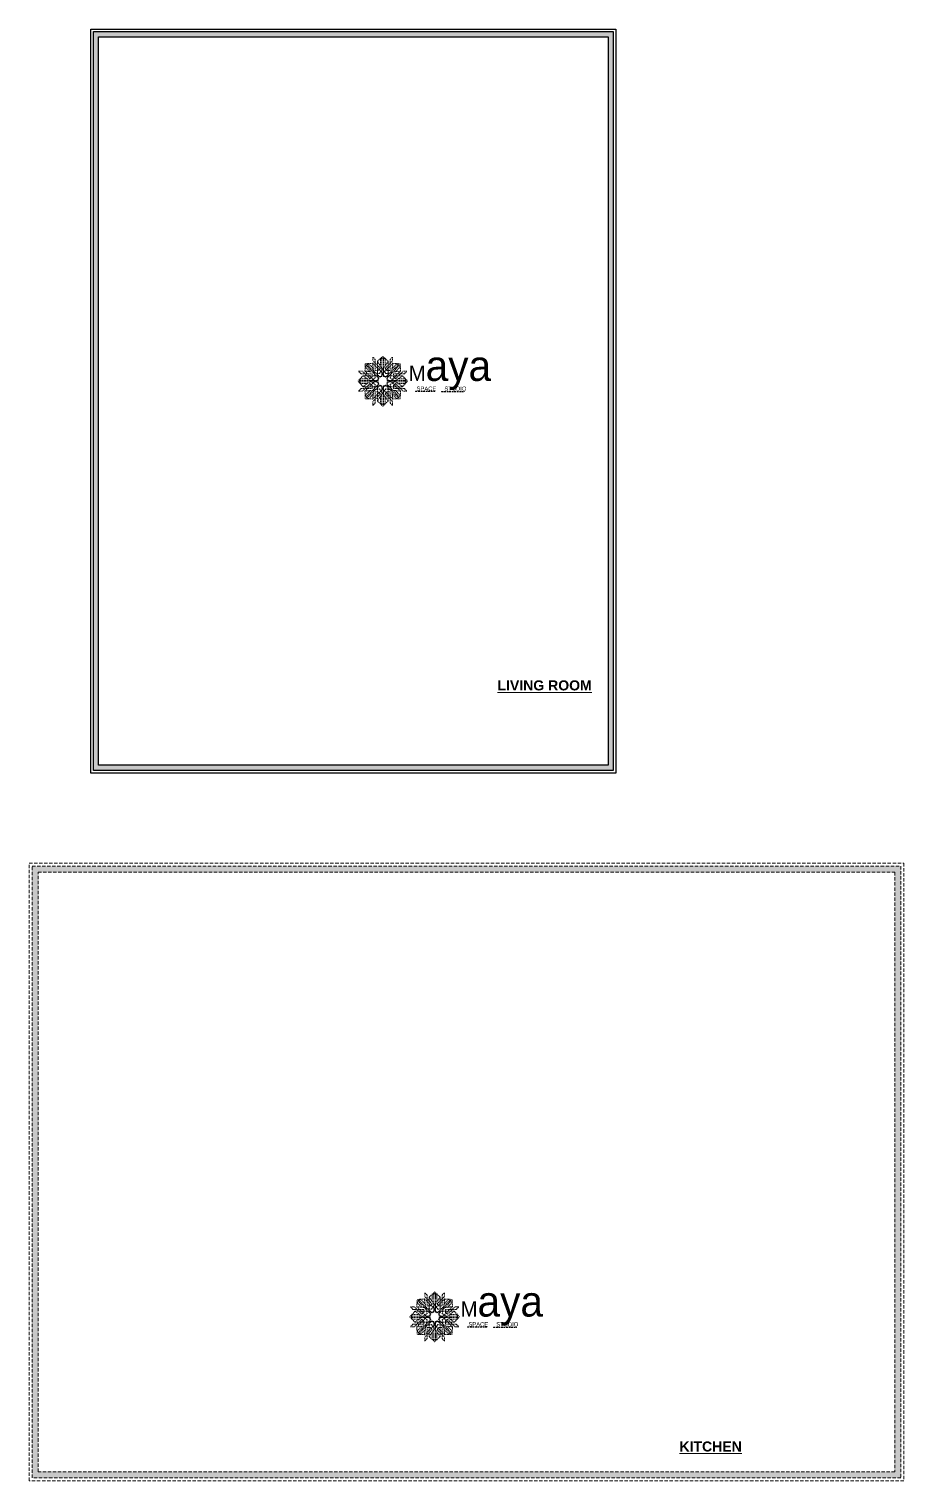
# Model space of a CAD drawing. Header units: millimetres. Extents: x 35877 to 3066687, y -650199 to -40525.
# Drawn here: x 145475.3 to 145736.7, y -180259.8 to -179826.2 of the extents above; entities that cross this region are included whole.
import ezdxf

# ---------------------------------------------------------------- set-up
doc = ezdxf.new("R2010")
doc.units = ezdxf.units.MM
doc.header["$MEASUREMENT"] = 0
doc.linetypes.add('DASHEDX2', pattern=[1.5, 1, -0.5])
for name, color, linetype, lineweight in [('DIM.', 250, 'Continuous', 13), ('Dimension', 10, 'DASHEDX2', 20), ('NAME PLATE', 7, 'Continuous', 25)]:
    doc.layers.add(name, color=color, linetype=linetype, lineweight=lineweight)
doc.styles.get("Standard").update_dxf_attribs({"font": 'arial.ttf', "height": 6})

# ---------------------------------------------------------------- blocks, each defined once
blk = doc.blocks.new('FSFSF')
at = {"color": 42, "lineweight": 5, "true_color": 0xe0ac11}
for p, q in [((28599.8, 138.1), (28593.5, 137.7)), ((28601, 130), (28599.8, 138.1)), ((28600, 143.5), (28600, 140.2)), ((28602.1, 141.4), (28600, 143.5)), ((28606.5, 133.8), (28600, 140.2)), ((28602.1, 141.4), (28602.1, 132)), ((28603.9, 139.7), (28608.6, 144.1)), ((28603.9, 126.6), (28603.9, 139.7)), ((28603.9, 139.7), (28608.6, 133)), ((28607.9, 142.2), (28606.6, 142.2)), ((28606.6, 142.2), (28606.6, 135.8)), ((28607.9, 142.2), (28608.6, 142.8)), ((28607.9, 142.2), (28607.9, 126.6)), ((28613.3, 139.7), (28608.6, 144.1)), ((28609.3, 142.2), (28608.6, 142.8)), ((28613.3, 139.7), (28608.6, 133)), ((28609.3, 142.2), (28609.3, 126.6)), ((28609.3, 142.2), (28610.6, 142.2)), ((28610.6, 142.2), (28610.6, 135.8)), ((28610.7, 133.8), (28617.1, 140.2)), ((28613.3, 126.6), (28613.3, 139.7)), ((28615, 141.4), (28617.1, 143.5)), ((28615, 141.4), (28615, 132)), ((28616.1, 130), (28617.4, 138.1)), ((28617.1, 143.5), (28617.1, 140.2)), ((28617.4, 138.1), (28623.6, 137.7)), ((28591.6, 127.4), (28587.2, 122.7)), ((28587.7, 131.2), (28591.1, 131.2)), ((28589.8, 129.1), (28587.7, 131.2)), ((28589.8, 129.1), (28599.3, 129.1)), ((28597.5, 124.8), (28591.1, 131.2)), ((28604.7, 127.4), (28591.6, 127.4)), ((28591.6, 127.4), (28598.2, 122.7)), ((28593.2, 131.5), (28593.5, 137.7)), ((28593.2, 131.5), (28601.7, 122.7)), ((28601.2, 130.2), (28593.2, 131.5)), ((28593.4, 135), (28594.6, 136.1)), ((28593.4, 135), (28597.6, 130.8)), ((28595.1, 136.7), (28594.5, 136.7)), ((28594.6, 136.1), (28594.6, 136.7)), ((28605.2, 125), (28594.6, 136.1)), ((28596.2, 137.9), (28595.1, 136.7)), ((28606.3, 126.1), (28595.1, 136.7)), ((28596.2, 137.9), (28600.5, 133.6)), ((28597.5, 124.8), (28599.3, 126.5)), ((28599.3, 126.5), (28599.3, 129.1)), ((28599.8, 138.1), (28608.6, 129.6)), ((28605.9, 129.2), (28601, 130)), ((28602.1, 125.4), (28601.2, 130.2)), ((28604.7, 132), (28602.1, 132)), ((28603.7, 126.5), (28603.7, 127.4)), ((28604.7, 126.5), (28603.7, 126.5)), ((28604.7, 127.6), (28603.9, 127.6)), ((28607.9, 126.6), (28603.9, 126.6)), ((28606.5, 133.8), (28604.7, 132)), ((28604.7, 126.6), (28604.7, 127.6)), ((28604.7, 123.3), (28604.7, 127.4)), ((28605.9, 129.2), (28608.6, 133)), ((28606.3, 126.1), (28608.6, 128.3)), ((28607.9, 128.9), (28608.6, 129.6)), ((28607.9, 128.9), (28608.6, 128.3)), ((28617.4, 138.1), (28608.6, 129.6)), ((28611.3, 129.2), (28608.6, 133)), ((28609.3, 128.9), (28608.6, 129.6)), ((28609.3, 128.9), (28608.6, 128.3)), ((28610.9, 126.1), (28608.6, 128.3)), ((28609.3, 126.6), (28613.3, 126.6)), ((28610.7, 133.8), (28612.4, 132)), ((28610.9, 126.1), (28622, 136.7)), ((28611.3, 129.2), (28616.1, 130)), ((28612, 125), (28622.6, 136.1)), ((28612.4, 132), (28615, 132)), ((28612.5, 126.6), (28612.5, 127.6)), ((28612.5, 127.6), (28613.3, 127.6)), ((28612.5, 123.3), (28612.5, 127.4)), ((28612.5, 127.4), (28625.6, 127.4)), ((28612.5, 126.5), (28613.5, 126.5)), ((28613.5, 126.5), (28613.5, 127.4)), ((28615.1, 125.4), (28615.9, 130.2)), ((28624, 131.5), (28615.5, 122.7)), ((28615.9, 130.2), (28624, 131.5)), ((28620.9, 137.9), (28616.7, 133.6)), ((28627.3, 129.1), (28617.9, 129.1)), ((28617.9, 126.5), (28617.9, 129.1)), ((28619.7, 124.8), (28617.9, 126.5)), ((28625.6, 127.4), (28619, 122.7)), ((28623.8, 135), (28619.6, 130.8)), ((28619.7, 124.8), (28626.1, 131.2)), ((28620.9, 137.9), (28622, 136.7)), ((28622, 136.7), (28622.6, 136.7)), ((28622.6, 136.1), (28622.6, 136.7)), ((28623.8, 135), (28622.6, 136.1)), ((28624, 131.5), (28623.6, 137.7)), ((28625.6, 127.4), (28630, 122.7)), ((28629.5, 131.2), (28626.1, 131.2)), ((28627.3, 129.1), (28629.5, 131.2)), ((28591.6, 117.9), (28587.2, 122.7)), ((28589.8, 116.2), (28587.7, 114.1)), ((28587.7, 114.1), (28591.1, 114.1)), ((28589, 123.3), (28588.4, 122.7)), ((28589, 122), (28588.4, 122.7)), ((28589, 123.3), (28589, 124.7)), ((28589, 124.7), (28595.4, 124.7)), ((28589, 123.3), (28604.7, 123.3)), ((28589, 122), (28604.7, 122)), ((28589, 122), (28589, 120.7)), ((28589, 120.7), (28595.4, 120.7)), ((28589.8, 116.2), (28599.3, 116.2)), ((28597.5, 120.5), (28591.1, 114.1)), ((28591.6, 117.9), (28598.2, 122.7)), ((28604.7, 117.9), (28591.6, 117.9)), ((28593.2, 113.9), (28601.7, 122.7)), ((28601.2, 115.1), (28593.2, 113.9)), ((28593.2, 113.9), (28593.5, 107.6)), ((28593.4, 110.3), (28597.6, 114.5)), ((28605.2, 120.4), (28594.6, 109.2)), ((28606.3, 119.1), (28595.1, 108.5)), ((28597.5, 120.5), (28599.3, 118.8)), ((28602.1, 125.4), (28598.2, 122.7)), ((28602.1, 119.9), (28598.2, 122.7)), ((28599.3, 118.8), (28599.3, 116.2)), ((28599.8, 107.2), (28608.6, 115.7)), ((28601, 115.2), (28599.8, 107.2)), ((28605.9, 116), (28601, 115.2)), ((28602.1, 119.9), (28601.2, 115.1)), ((28602.3, 123.3), (28601.7, 122.7)), ((28602.3, 122), (28601.7, 122.7)), ((28602.1, 103.8), (28602.1, 113.3)), ((28604.7, 113.3), (28602.1, 113.3)), ((28602.3, 123.3), (28603, 122.7)), ((28602.3, 122), (28603, 122.7)), ((28605.2, 125), (28603, 122.7)), ((28605.2, 120.4), (28603, 122.7)), ((28604.7, 118.8), (28603.7, 118.8)), ((28603.7, 118.8), (28603.7, 117.9)), ((28607.9, 118.6), (28603.9, 118.6)), ((28603.9, 118.6), (28603.9, 105.5)), ((28604.7, 117.7), (28603.9, 117.7)), ((28604.7, 122), (28604.7, 117.9)), ((28604.7, 118.6), (28604.7, 117.7)), ((28606.5, 111.5), (28604.7, 113.3)), ((28605.9, 116), (28608.6, 112.2)), ((28606.3, 119.1), (28608.6, 117)), ((28607.9, 103), (28607.9, 118.6)), ((28607.9, 116.3), (28608.6, 117)), ((28607.9, 116.3), (28608.6, 115.7)), ((28610.9, 119.1), (28608.6, 117)), ((28609.3, 116.3), (28608.6, 117)), ((28609.3, 116.3), (28608.6, 115.7)), ((28611.3, 116), (28608.6, 112.2)), ((28617.4, 107.2), (28608.6, 115.7)), ((28609.3, 118.6), (28613.3, 118.6)), ((28609.3, 103), (28609.3, 118.6)), ((28610.7, 111.5), (28612.4, 113.3)), ((28610.9, 119.1), (28622, 108.5)), ((28611.3, 116), (28616.1, 115.2)), ((28612, 125), (28614.2, 122.7)), ((28612, 120.4), (28614.2, 122.7)), ((28612, 120.4), (28622.6, 109.2)), ((28612.4, 113.3), (28615, 113.3)), ((28628.2, 123.3), (28612.5, 123.3)), ((28612.5, 122), (28612.5, 117.9)), ((28628.2, 122), (28612.5, 122)), ((28612.5, 118.8), (28613.5, 118.8)), ((28612.5, 118.6), (28612.5, 117.7)), ((28612.5, 117.9), (28625.6, 117.9)), ((28612.5, 117.7), (28613.3, 117.7)), ((28613.3, 118.6), (28613.3, 105.5)), ((28613.5, 118.8), (28613.5, 117.9)), ((28614.9, 123.3), (28614.2, 122.7)), ((28614.9, 122), (28614.2, 122.7)), ((28614.9, 123.3), (28615.5, 122.7)), ((28614.9, 122), (28615.5, 122.7)), ((28615, 103.8), (28615, 113.3)), ((28615.1, 125.4), (28619, 122.7)), ((28615.1, 119.9), (28619, 122.7)), ((28615.1, 119.9), (28615.9, 115.1)), ((28624, 113.9), (28615.5, 122.7)), ((28615.9, 115.1), (28624, 113.9)), ((28616.1, 115.2), (28617.4, 107.2)), ((28619.7, 120.5), (28617.9, 118.8)), ((28617.9, 118.8), (28617.9, 116.2)), ((28627.3, 116.2), (28617.9, 116.2)), ((28625.6, 117.9), (28619, 122.7)), ((28623.8, 110.3), (28619.6, 114.5)), ((28619.7, 120.5), (28626.1, 114.1)), ((28628.2, 124.7), (28621.8, 124.7)), ((28628.2, 120.7), (28621.8, 120.7)), ((28624, 113.9), (28623.6, 107.6)), ((28625.6, 117.9), (28630, 122.7)), ((28629.5, 114.1), (28626.1, 114.1)), ((28627.3, 116.2), (28629.5, 114.1)), ((28628.2, 123.3), (28628.2, 124.7)), ((28628.2, 123.3), (28628.8, 122.7)), ((28628.2, 122), (28628.8, 122.7)), ((28628.2, 122), (28628.2, 120.7)), ((28593.4, 110.3), (28594.6, 109.2)), ((28599.8, 107.2), (28593.5, 107.5)), ((28595.1, 108.5), (28594.5, 108.5)), ((28594.6, 109.2), (28594.6, 108.6)), ((28596.2, 107.4), (28595.1, 108.5)), ((28596.2, 107.4), (28600.5, 111.6)), ((28606.5, 111.5), (28600, 105.1)), ((28600, 101.7), (28600, 105.1)), ((28602.1, 103.8), (28600, 101.7)), ((28603.9, 105.5), (28608.6, 112.2)), ((28603.9, 105.5), (28608.6, 101.1)), ((28606.6, 103), (28606.6, 109.4)), ((28607.9, 103), (28606.6, 103)), ((28607.9, 103), (28608.6, 102.4)), ((28613.3, 105.5), (28608.6, 112.2)), ((28613.3, 105.5), (28608.6, 101.1)), ((28609.3, 103), (28608.6, 102.4)), ((28609.3, 103), (28610.6, 103)), ((28610.6, 103), (28610.6, 109.4)), ((28610.7, 111.5), (28617.1, 105.1)), ((28615, 103.8), (28617.1, 101.7)), ((28620.9, 107.4), (28616.7, 111.6)), ((28617.1, 101.7), (28617.1, 105.1)), ((28617.4, 107.2), (28623.6, 107.5)), ((28620.9, 107.4), (28622, 108.5)), ((28622, 108.5), (28622.6, 108.5)), ((28623.8, 110.3), (28622.6, 109.2)), ((28622.6, 109.2), (28622.6, 108.6))]:
    blk.add_line(p, q, dxfattribs=at)
blk = doc.blocks.new('hgwg')
at = {"layer": 'Dimension', "true_color": 0xd39e00}
h = blk.add_hatch(color=42, dxfattribs=at)
h.dxf.hatch_style = 1
h.paths.add_polyline_path([(27505.71, 45.05), (27494.27, 45.05), (27494.27, 44.9), (27505.71, 44.9)])
h = blk.add_hatch(color=42, dxfattribs=at)
h.dxf.hatch_style = 1
h.paths.add_polyline_path([(27523.3, 44.9), (27509.68, 44.9), (27509.68, 44.75), (27523.3, 44.75)])
at = {"layer": 'Dimension', "color": 42, "true_color": 0xd39e00}
for p, q in [((27494.27, 45.05), (27505.71, 45.05)), ((27494.27, 44.9), (27494.27, 45.05)), ((27494.27, 44.9), (27505.71, 44.9)), ((27505.71, 45.05), (27505.71, 44.9)), ((27509.68, 44.9), (27523.3, 44.9)), ((27509.68, 44.9), (27509.68, 44.75)), ((27509.68, 44.75), (27523.3, 44.75)), ((27523.3, 44.75), (27523.3, 44.9))]:
    blk.add_line(p, q, dxfattribs=at)
at = {"layer": 'Dimension', "color": 42, "true_color": 0xd39e00, "attachment_point": 1}
for s, width, insert, char_height in [('{\\fCinzel|b0|i0|c0|p2;\\H1.5x;M\\fAmsterdam One|b0|i0|c0|p2;\\H2x;aya}', 85.3277, (27490.17, 69.17), 6), ('{\\fCinzel|b0|i0|c0|p0;SPACE     STUDIO}', 66.129, (27494.83, 47.86), 2.5)]:
    blk.add_mtext_dynamic_manual_height_columns(s, width=width, gutter_width=30, heights=[0], dxfattribs=dict(at, insert=insert, char_height=char_height))

msp = doc.modelspace()

# ---------------------------------------------------------------- hatches: boundary and pattern name
at = {"layer": 'Dimension', "true_color": 0xd39e00, "transparency": 33554687}
h = msp.add_hatch(color=42, dxfattribs=at)
h.paths.add_polyline_path([(145476.2456, -180076.2125), (145476.2456, -180258.9067), (145735.8002, -180258.9067), (145735.8002, -180076.2125)])
h.paths.add_polyline_path([(145478.0672, -180078.0341), (145733.9786, -180078.0341), (145733.9786, -180257.085), (145478.0672, -180257.085)], flags=16)
at = {"layer": 'NAME PLATE', "true_color": 0xd39e00, "transparency": 33554687}
h = msp.add_hatch(color=42, dxfattribs=at)
h.paths.add_polyline_path([(145649.8549, -179826.981), (145494.5545, -179826.981), (145494.5545, -180047.6172), (145649.8549, -180047.6172)])
h.paths.add_polyline_path([(145648.3064, -179828.5295), (145648.3064, -180046.0688), (145496.103, -180046.0688), (145496.103, -179828.5295)], flags=16)

# ---------------------------------------------------------------- linework, layer by layer
at = {"layer": 'Dimension', "color": 42, "true_color": 0xd39e00, "transparency": 33554687, "elevation": 5.5414}
for points in [[(145475.3348, -180075.3017), (145736.711, -180075.3017), (145736.711, -180259.8175), (145475.3348, -180259.8175)], [(145476.2456, -180076.2125), (145735.8002, -180076.2125), (145735.8002, -180258.9067), (145476.2456, -180258.9067)], [(145478.0672, -180078.0341), (145733.9786, -180078.0341), (145733.9786, -180257.085), (145478.0672, -180257.085)]]:
    msp.add_lwpolyline(points, close=True, dxfattribs=at)
at = {"layer": 'NAME PLATE', "color": 42, "true_color": 0xd39e00, "transparency": 33554687}
for points in [[(145650.6291, -179826.2068), (145650.6291, -180048.3915), (145493.7803, -180048.3915), (145493.7803, -179826.2068)], [(145649.8549, -179826.981), (145649.8549, -180047.6172), (145494.5545, -180047.6172), (145494.5545, -179826.981)], [(145648.3064, -179828.5295), (145648.3064, -180046.0688), (145496.103, -180046.0688), (145496.103, -179828.5295)]]:
    msp.add_lwpolyline(points, close=True, dxfattribs=at)

# ---------------------------------------------------------------- block references
at = {"layer": 'Dimension', "color": 42, "true_color": 0xd39e00, "transparency": 33554687}
for name, p, xscale, yscale, zscale in [('FSFSF', (135697.0947, -179973.7458), 0.3454875929288876, 0.3454875929288876, 0.3454875929288876), ('hgwg', (131728.6508, -179957.1002, -5.5414), 0.5041842940670392, 0.5041842940670392, 0.5041842940670392), ('FSFSF', (135712.5881, -180253.1682), 0.3454875929288876, 0.3454875929288876, 0.3454875929288876), ('hgwg', (131744.1442, -180236.5226, -5.5414), 0.5041842940670392, 0.5041842940670392, 0.5041842940670392)]:
    msp.add_blockref(name, p, dxfattribs=dict(at, xscale=xscale, yscale=yscale, zscale=zscale))

# ---------------------------------------------------------------- texts
at = {"layer": 'DIM.', "color": 18, "true_color": 0x000000, "transparency": 33554687, "char_height": 3, "attachment_point": 1}
for s, insert in [('{\\fArial|b1|i0|c0|p34;\\LLIVING ROOM}', (145615.2759, -180020.7211, -11.0828)), ('{\\fArial|b1|i0|c0|p34;\\LKITCHEN}', (145669.6427, -180248.0192, -11.0828))]:
    msp.add_mtext_dynamic_manual_height_columns(s, width=111.558836, gutter_width=1, heights=[0], dxfattribs=dict(at, insert=insert))

doc.saveas('drawing.dxf')
